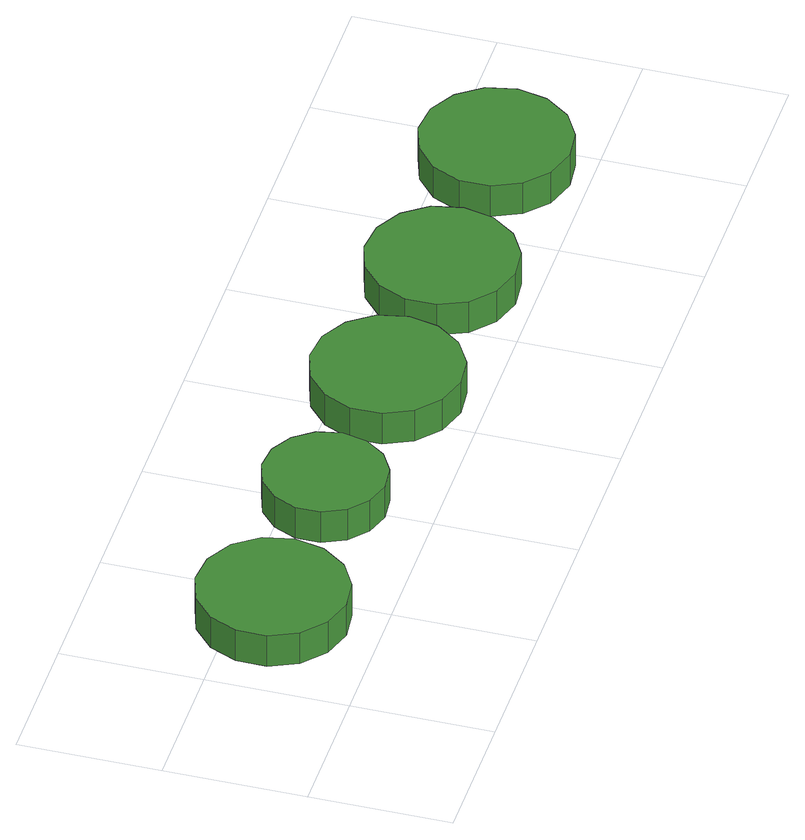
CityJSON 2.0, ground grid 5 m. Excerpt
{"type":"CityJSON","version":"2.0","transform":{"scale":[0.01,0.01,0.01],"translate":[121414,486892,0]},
"CityObjects":{
"tree1":{"type":"SolitaryVegetationObject","attributes":{"function":"something"},"geometry":[{"type":"MultiSurface","lod":"1","boundaries":[[[0,1,2,3,4,5,6,7,8,9,10,11,12,13,14]],[[15,16,17,18,19,20,21,22,23,24,25,26,27,28,29]],[[0,29,28,1]],[[1,28,27,2]],[[2,27,26,3]],[[3,26,25,4]],[[4,25,24,5]],[[5,24,23,6]],[[6,23,22,7]],[[7,22,21,8]],[[8,21,20,9]],[[9,20,19,10]],[[10,19,18,11]],[[11,18,17,12]],[[12,17,16,13]],[[13,16,15,14]],[[14,15,29,0]]]}]},
"tree2":{"type":"SolitaryVegetationObject","attributes":{"function":"something"},"geometry":[{"type":"MultiSurface","lod":"1","boundaries":[[[30,31,32,33,34,35,36,37,38,39,40,41,42,43,44]],[[45,46,47,48,49,50,51,52,53,54,55,56,57,58,59]],[[30,59,58,31]],[[31,58,57,32]],[[32,57,56,33]],[[33,56,55,34]],[[34,55,54,35]],[[35,54,53,36]],[[36,53,52,37]],[[37,52,51,38]],[[38,51,50,39]],[[39,50,49,40]],[[40,49,48,41]],[[41,48,47,42]],[[42,47,46,43]],[[43,46,45,44]],[[44,45,59,30]]]}]},
"tree3":{"type":"SolitaryVegetationObject","attributes":{"function":"something"},"geometry":[{"type":"MultiSurface","lod":"1","boundaries":[[[60,61,62,63,64,65,66,67,68,69,70,71,72,73,74]],[[75,76,77,78,79,80,81,82,83,84,85,86,87,88,89]],[[60,89,88,61]],[[61,88,87,62]],[[62,87,86,63]],[[63,86,85,64]],[[64,85,84,65]],[[65,84,83,66]],[[66,83,82,67]],[[67,82,81,68]],[[68,81,80,69]],[[69,80,79,70]],[[70,79,78,71]],[[71,78,77,72]],[[72,77,76,73]],[[73,76,75,74]],[[74,75,89,60]]]}]},
"tree4":{"type":"SolitaryVegetationObject","attributes":{"function":"something"},"geometry":[{"type":"MultiSurface","lod":"1","boundaries":[[[90,91,92,93,94,95,96,97,98,99,100,101,102,103,104]],[[105,106,107,108,109,110,111,112,113,114,115,116,117,118,119]],[[90,119,118,91]],[[91,118,117,92]],[[92,117,116,93]],[[93,116,115,94]],[[94,115,114,95]],[[95,114,113,96]],[[96,113,112,97]],[[97,112,111,98]],[[98,111,110,99]],[[99,110,109,100]],[[100,109,108,101]],[[101,108,107,102]],[[102,107,106,103]],[[103,106,105,104]],[[104,105,119,90]]]}]},
"tree5":{"type":"SolitaryVegetationObject","attributes":{"function":"something"},"geometry":[{"type":"MultiSurface","lod":"1","boundaries":[[[120,121,122,123,124,125,126,127,128,129,130,131,132,133,134]],[[135,136,137,138,139,140,141,142,143,144,145,146,147,148,149]],[[120,149,148,121]],[[121,148,147,122]],[[122,147,146,123]],[[123,146,145,124]],[[124,145,144,125]],[[125,144,143,126]],[[126,143,142,127]],[[127,142,141,128]],[[128,141,140,129]],[[129,140,139,130]],[[130,139,138,131]],[[131,138,137,132]],[[132,137,136,133]],[[133,136,135,134]],[[134,135,149,120]]]}]}
},
"vertices":[
[605,363,169],[583,470,169],[519,558,169],[424,612,169],[316,623,169],[213,590,169],[132,517,169],[88,418,169],[88,309,169],[132,209,169],[213,137,169],[316,103,169],[424,114,169],[519,169,169],[583,257,169],[583,257,40],[519,169,40],[424,114,40],[316,103,40],[213,137,40],[132,209,40],[88,309,40],[88,418,40],[132,517,40],[213,590,40],[316,623,40],[424,612,40],[519,558,40],[583,470,40],[605,363,40],
[1204,370,155],[1185,457,155],[1133,528,155],[1057,573,155],[968,582,155],[884,555,155],[818,495,155],[782,414,155],[782,326,155],[818,244,155],[884,185,155],[968,158,155],[1057,167,155],[1133,211,155],[1185,283,155],[1185,283,26],[1133,211,26],[1057,167,26],[968,158,26],[884,185,26],[818,244,26],[782,326,26],[782,414,26],[818,495,26],[884,555,26],[968,582,26],[1057,573,26],[1133,528,26],[1185,457,26],[1204,370,26],
[1865,332,147],[1842,439,147],[1778,527,147],[1684,581,147],[1576,593,147],[1473,559,147],[1392,486,147],[1347,387,147],[1347,278,147],[1392,179,147],[1473,106,147],[1576,72,147],[1684,83,147],[1778,138,147],[1842,226,147],[1842,226,18],[1778,138,18],[1684,83,18],[1576,72,18],[1473,106,18],[1392,179,18],[1347,278,18],[1347,387,18],[1392,486,18],[1473,559,18],[1576,593,18],[1684,581,18],[1778,527,18],[1842,439,18],[1865,332,18],
[2464,317,149],[2442,424,149],[2378,512,149],[2283,566,149],[2175,577,149],[2072,544,149],[1991,471,149],[1947,371,149],[1947,263,149],[1991,163,149],[2072,91,149],[2175,57,149],[2283,68,149],[2378,123,149],[2442,211,149],[2442,211,20],[2378,123,20],[2283,68,20],[2175,57,20],[2072,91,20],[1991,163,20],[1947,263,20],[1947,371,20],[1991,471,20],[2072,544,20],[2175,577,20],[2283,566,20],[2378,512,20],[2442,424,20],[2464,317,20],
[3132,324,136],[3109,430,136],[3045,518,136],[2951,573,136],[2843,584,136],[2739,550,136],[2658,477,136],[2614,378,136],[2614,269,136],[2658,170,136],[2739,97,136],[2843,63,136],[2951,75,136],[3045,129,136],[3109,217,136],[3109,217,7],[3045,129,7],[2951,75,7],[2843,63,7],[2739,97,7],[2658,170,7],[2614,269,7],[2614,378,7],[2658,477,7],[2739,550,7],[2843,584,7],[2951,573,7],[3045,518,7],[3109,430,7],[3132,324,7]
]}
